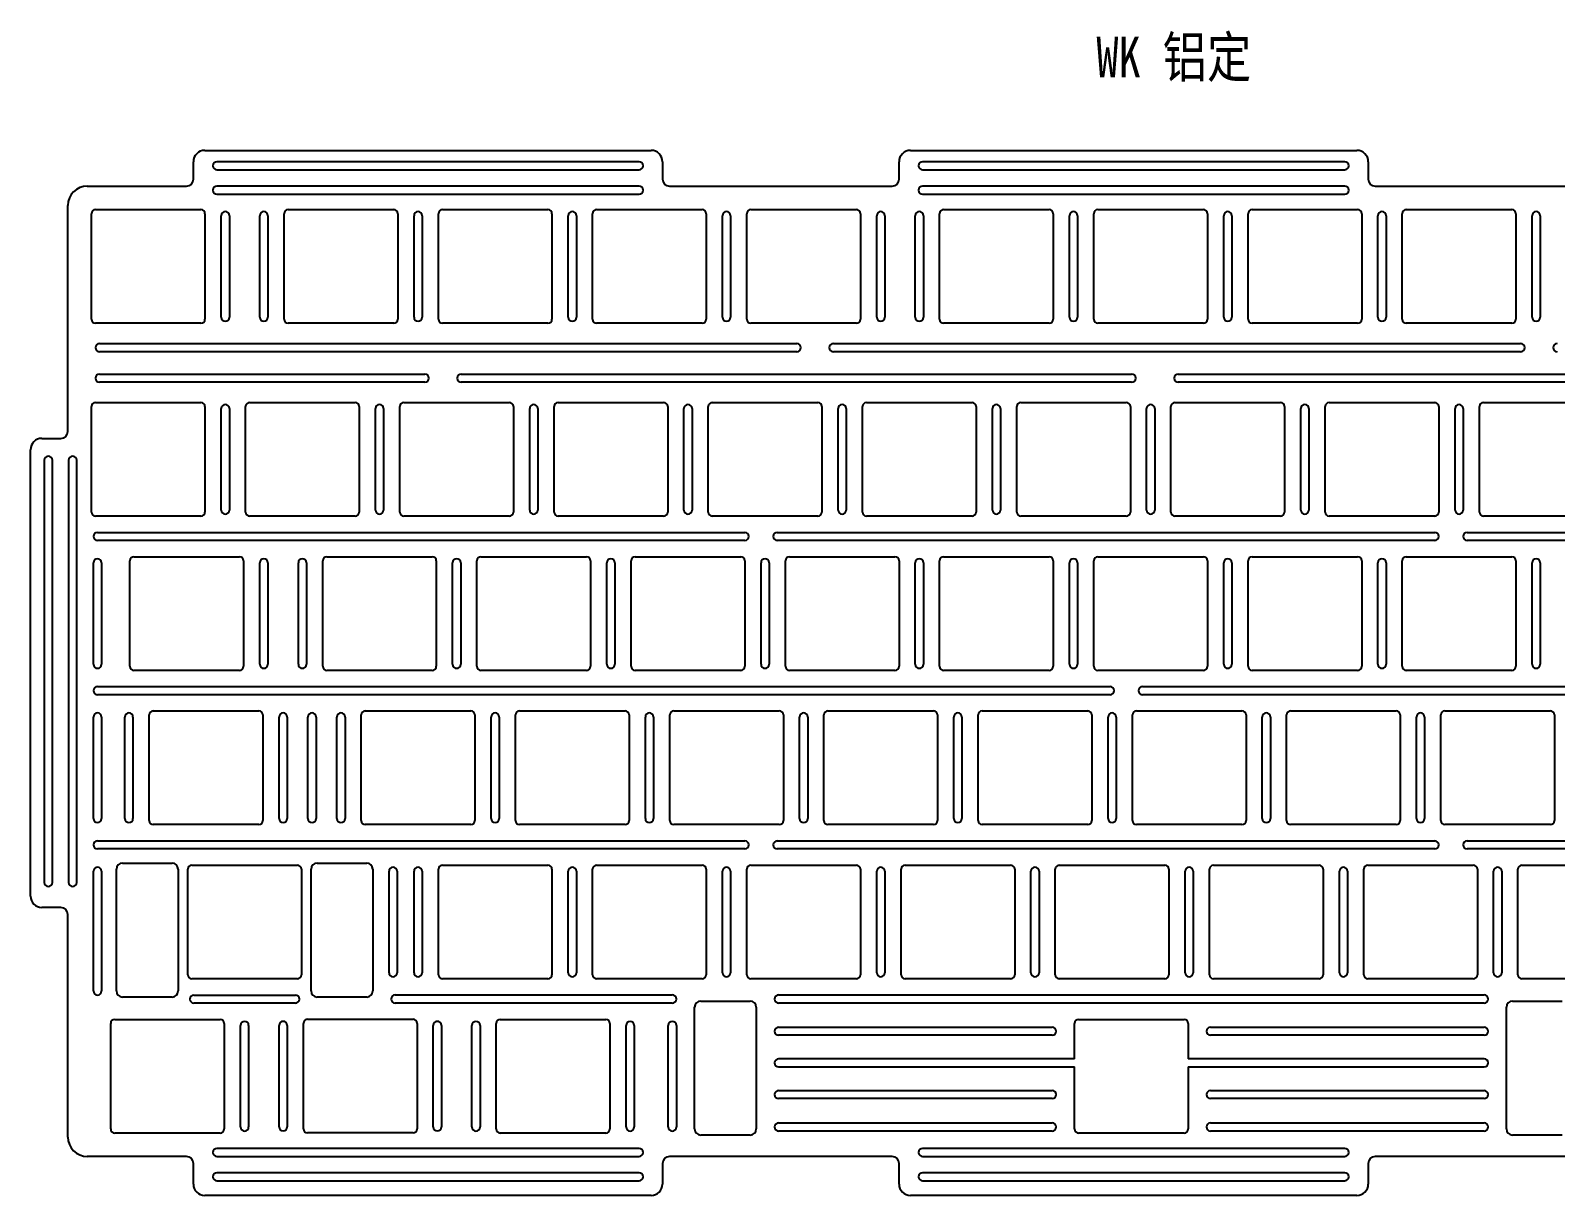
# Model space of a CAD drawing. Header units: inches. Extents: x 750 to 1517, y 67 to 386.
# Drawn here: x 750.2 to 938.1, y 242.2 to 385.7 of the extents above; entities that cross this region are included whole.
import ezdxf

# ---------------------------------------------------------------- set-up
doc = ezdxf.new("R2010")
doc.units = ezdxf.units.IN
doc.header["$LTSCALE"] = 1.21
doc.header["$MEASUREMENT"] = 0
doc.layers.get('0').update_dxf_attribs({"linetype": 'CONTINUOUS'})
doc.styles.get("Standard").update_dxf_attribs({"font": 'txt', "width": 0.8})

msp = doc.modelspace()

# ---------------------------------------------------------------- linework, layer by layer
at = {"color": 7, "linetype": 'Continuous'}
for p, q in [((771.65, 370.98), (826.65, 370.98)), ((858.59, 370.98), (913.59, 370.98)), ((770.25, 367.43), (770.25, 369.58)), ((825.15, 369.58), (773.15, 369.58)), ((773.15, 368.58), (825.15, 368.58)), ((828.05, 369.58), (828.05, 367.43)), ((857.19, 367.43), (857.19, 369.58)), ((912.09, 369.58), (860.09, 369.58)), ((860.09, 368.58), (912.09, 368.58)), ((914.99, 369.58), (914.99, 367.43)), ((757.18, 366.58), (769.4, 366.58)), ((825.15, 366.58), (773.15, 366.58)), ((828.9, 366.58), (856.34, 366.58)), ((912.09, 366.58), (860.09, 366.58)), ((915.84, 366.58), (941.28, 366.58)), ((773.15, 365.58), (825.15, 365.58)), ((860.09, 365.58), (912.09, 365.58)), ((754.78, 336.35), (754.78, 364.18)), ((757.68, 350.18), (757.68, 363.18)), ((758.18, 363.68), (771.18, 363.68)), ((771.68, 363.18), (771.68, 350.18)), ((773.68, 350.43), (773.68, 362.93)), ((774.68, 362.93), (774.68, 350.43)), ((778.43, 350.43), (778.43, 362.93)), ((779.43, 362.93), (779.43, 350.43)), ((781.43, 350.18), (781.43, 363.18)), ((781.93, 363.68), (794.93, 363.68)), ((795.43, 363.18), (795.43, 350.18)), ((797.43, 350.43), (797.43, 362.93)), ((798.43, 362.93), (798.43, 350.43)), ((800.43, 350.18), (800.43, 363.18)), ((800.93, 363.68), (813.93, 363.68)), ((814.43, 363.18), (814.43, 350.18)), ((816.43, 350.43), (816.43, 362.93)), ((817.43, 362.93), (817.43, 350.43)), ((819.43, 350.18), (819.43, 363.18)), ((819.93, 363.68), (832.93, 363.68)), ((833.43, 363.18), (833.43, 350.18)), ((835.43, 350.43), (835.43, 362.93)), ((836.43, 362.93), (836.43, 350.43)), ((838.43, 350.18), (838.43, 363.18)), ((838.93, 363.68), (851.93, 363.68)), ((852.43, 363.18), (852.43, 350.18)), ((854.43, 350.43), (854.43, 362.93)), ((855.43, 362.93), (855.43, 350.43)), ((859.19, 350.43), (859.19, 362.93)), ((860.19, 362.93), (860.19, 350.43)), ((862.18, 350.18), (862.18, 363.18)), ((862.68, 363.68), (875.68, 363.68)), ((876.18, 363.18), (876.18, 350.18)), ((878.18, 350.43), (878.18, 362.93)), ((879.18, 362.93), (879.18, 350.43)), ((881.18, 350.18), (881.18, 363.18)), ((881.68, 363.68), (894.68, 363.68)), ((895.18, 363.18), (895.18, 350.18)), ((897.18, 350.43), (897.18, 362.93)), ((898.18, 362.93), (898.18, 350.43)), ((900.18, 350.18), (900.18, 363.18)), ((900.68, 363.68), (913.68, 363.68)), ((914.18, 363.18), (914.18, 350.18)), ((916.18, 350.43), (916.18, 362.93)), ((917.18, 362.93), (917.18, 350.43)), ((919.18, 350.18), (919.18, 363.18)), ((919.68, 363.68), (932.68, 363.68)), ((933.18, 363.18), (933.18, 350.18)), ((935.18, 350.43), (935.18, 362.93)), ((936.18, 362.93), (936.18, 350.43)), ((771.18, 349.68), (758.18, 349.68)), ((794.93, 349.68), (781.93, 349.68)), ((813.93, 349.68), (800.93, 349.68)), ((832.93, 349.68), (819.93, 349.68)), ((851.93, 349.68), (838.93, 349.68)), ((875.68, 349.68), (862.68, 349.68)), ((894.68, 349.68), (881.68, 349.68)), ((913.68, 349.68), (900.68, 349.68)), ((932.68, 349.68), (919.68, 349.68)), ((758.68, 347.18), (844.59, 347.18)), ((844.59, 346.18), (758.68, 346.18)), ((849.09, 347.18), (933.76, 347.18)), ((933.76, 346.18), (849.09, 346.18)), ((758.68, 343.42), (798.76, 343.42)), ((798.76, 342.42), (758.68, 342.42)), ((803.26, 343.42), (885.84, 343.42)), ((885.84, 342.42), (803.26, 342.42)), ((891.59, 343.42), (980.43, 343.42)), ((980.43, 342.42), (891.59, 342.42)), ((757.68, 326.42), (757.68, 339.42)), ((758.18, 339.92), (771.18, 339.92)), ((771.68, 339.42), (771.68, 326.42)), ((773.68, 326.67), (773.68, 339.17)), ((774.68, 339.17), (774.68, 326.67)), ((776.68, 326.42), (776.68, 339.42)), ((777.18, 339.92), (790.18, 339.92)), ((790.68, 339.42), (790.68, 326.42)), ((792.68, 326.67), (792.68, 339.17)), ((793.68, 339.17), (793.68, 326.67)), ((795.68, 326.42), (795.68, 339.42)), ((796.18, 339.92), (809.18, 339.92)), ((809.68, 339.42), (809.68, 326.42)), ((811.68, 326.67), (811.68, 339.17)), ((812.68, 339.17), (812.68, 326.67)), ((814.68, 326.42), (814.68, 339.42)), ((815.18, 339.92), (828.18, 339.92)), ((828.68, 339.42), (828.68, 326.42)), ((830.68, 326.67), (830.68, 339.17)), ((831.68, 339.17), (831.68, 326.67)), ((833.68, 326.42), (833.68, 339.42)), ((834.18, 339.92), (847.18, 339.92)), ((847.68, 339.42), (847.68, 326.42)), ((849.68, 326.67), (849.68, 339.17)), ((850.68, 339.17), (850.68, 326.67)), ((852.68, 326.42), (852.68, 339.42)), ((853.18, 339.92), (866.18, 339.92)), ((866.68, 339.42), (866.68, 326.42)), ((868.68, 326.67), (868.68, 339.17)), ((869.68, 339.17), (869.68, 326.67)), ((871.68, 326.42), (871.68, 339.42)), ((872.18, 339.92), (885.18, 339.92)), ((885.68, 339.42), (885.68, 326.42)), ((887.68, 326.67), (887.68, 339.17)), ((888.68, 339.17), (888.68, 326.67)), ((890.68, 326.42), (890.68, 339.42)), ((891.18, 339.92), (904.18, 339.92)), ((904.68, 339.42), (904.68, 326.42)), ((906.68, 326.67), (906.68, 339.17)), ((907.68, 339.17), (907.68, 326.67)), ((909.68, 326.42), (909.68, 339.42)), ((910.18, 339.92), (923.18, 339.92)), ((923.68, 339.42), (923.68, 326.42)), ((925.68, 326.67), (925.68, 339.17)), ((926.68, 339.17), (926.68, 326.67)), ((928.68, 326.42), (928.68, 339.42)), ((929.18, 339.92), (942.18, 339.92)), ((751.58, 335.5), (753.93, 335.5)), ((750.18, 279.1), (750.18, 334.1)), ((751.88, 332.8), (751.88, 280.8)), ((752.88, 280.8), (752.88, 332.8)), ((754.88, 332.8), (754.88, 280.8)), ((755.88, 280.8), (755.88, 332.8)), ((771.18, 325.92), (758.18, 325.92)), ((790.18, 325.92), (777.18, 325.92)), ((809.18, 325.92), (796.18, 325.92)), ((828.18, 325.92), (815.18, 325.92)), ((847.18, 325.92), (834.18, 325.92)), ((866.18, 325.92), (853.18, 325.92)), ((885.18, 325.92), (872.18, 325.92)), ((904.18, 325.92), (891.18, 325.92)), ((923.18, 325.92), (910.18, 325.92)), ((942.18, 325.92), (929.18, 325.92)), ((758.43, 323.92), (838.18, 323.92)), ((842.18, 323.92), (923.18, 323.92)), ((927.18, 323.92), (1002.65, 323.92)), ((838.18, 322.92), (758.43, 322.92)), ((923.18, 322.92), (842.18, 322.92)), ((1002.65, 322.92), (927.18, 322.92)), ((757.93, 307.67), (757.93, 320.17)), ((758.93, 320.17), (758.93, 307.67)), ((762.43, 307.42), (762.43, 320.42)), ((762.93, 320.92), (775.93, 320.92)), ((776.43, 320.42), (776.43, 307.42)), ((778.43, 307.67), (778.43, 320.17)), ((779.43, 320.17), (779.43, 307.67)), ((783.18, 307.67), (783.18, 320.17)), ((784.18, 320.17), (784.18, 307.67)), ((786.18, 307.42), (786.18, 320.42)), ((786.68, 320.92), (799.68, 320.92)), ((800.18, 320.42), (800.18, 307.42)), ((802.18, 307.67), (802.18, 320.17)), ((803.18, 320.17), (803.18, 307.67)), ((805.18, 307.42), (805.18, 320.42)), ((805.68, 320.92), (818.68, 320.92)), ((819.18, 320.42), (819.18, 307.42)), ((821.18, 307.67), (821.18, 320.17)), ((822.18, 320.17), (822.18, 307.67)), ((824.18, 307.42), (824.18, 320.42)), ((824.68, 320.92), (837.68, 320.92)), ((838.18, 320.42), (838.18, 307.42)), ((840.18, 307.67), (840.18, 320.17)), ((841.18, 320.17), (841.18, 307.67)), ((843.18, 307.42), (843.18, 320.42)), ((843.68, 320.92), (856.68, 320.92)), ((857.18, 320.42), (857.18, 307.42)), ((859.18, 307.67), (859.18, 320.17)), ((860.18, 320.17), (860.18, 307.67)), ((862.18, 307.42), (862.18, 320.42)), ((862.68, 320.92), (875.68, 320.92)), ((876.18, 320.42), (876.18, 307.42)), ((878.18, 307.67), (878.18, 320.17)), ((879.18, 320.17), (879.18, 307.67)), ((881.18, 307.42), (881.18, 320.42)), ((881.68, 320.92), (894.68, 320.92)), ((895.18, 320.42), (895.18, 307.42)), ((897.18, 307.67), (897.18, 320.17)), ((898.18, 320.17), (898.18, 307.67)), ((900.18, 307.42), (900.18, 320.42)), ((900.68, 320.92), (913.68, 320.92)), ((914.18, 320.42), (914.18, 307.42)), ((916.18, 307.67), (916.18, 320.17)), ((917.18, 320.17), (917.18, 307.67)), ((919.18, 307.42), (919.18, 320.42)), ((919.68, 320.92), (932.68, 320.92)), ((933.18, 320.42), (933.18, 307.42)), ((935.18, 307.67), (935.18, 320.17)), ((936.18, 320.17), (936.18, 307.67)), ((775.93, 306.92), (762.93, 306.92)), ((799.68, 306.92), (786.68, 306.92)), ((818.68, 306.92), (805.68, 306.92)), ((837.68, 306.92), (824.68, 306.92)), ((856.68, 306.92), (843.68, 306.92)), ((875.68, 306.92), (862.68, 306.92)), ((894.68, 306.92), (881.68, 306.92)), ((913.68, 306.92), (900.68, 306.92)), ((932.68, 306.92), (919.68, 306.92)), ((758.43, 304.92), (883.18, 304.92)), ((887.18, 304.92), (1033.85, 304.92)), ((883.18, 303.92), (758.43, 303.92)), ((1033.85, 303.92), (887.18, 303.92)), ((757.93, 288.67), (757.93, 301.17)), ((758.93, 301.17), (758.93, 288.67)), ((761.81, 288.67), (761.81, 301.17)), ((762.81, 301.17), (762.81, 288.67)), ((764.81, 288.42), (764.81, 301.42)), ((765.31, 301.92), (778.31, 301.92)), ((778.81, 301.42), (778.81, 288.42)), ((780.81, 288.67), (780.81, 301.17)), ((781.81, 301.17), (781.81, 288.67)), ((784.37, 288.67), (784.37, 301.17)), ((785.37, 301.17), (785.37, 288.67)), ((787.93, 288.67), (787.93, 301.17)), ((788.93, 301.17), (788.93, 288.67)), ((790.93, 288.42), (790.93, 301.42)), ((791.43, 301.92), (804.43, 301.92)), ((804.93, 301.42), (804.93, 288.42)), ((806.93, 288.67), (806.93, 301.17)), ((807.93, 301.17), (807.93, 288.67)), ((809.93, 288.42), (809.93, 301.42)), ((810.43, 301.92), (823.43, 301.92)), ((823.93, 301.42), (823.93, 288.42)), ((825.93, 288.67), (825.93, 301.17)), ((826.93, 301.17), (826.93, 288.67)), ((828.93, 288.42), (828.93, 301.42)), ((829.43, 301.92), (842.43, 301.92)), ((842.93, 301.42), (842.93, 288.42)), ((844.93, 288.67), (844.93, 301.17)), ((845.93, 301.17), (845.93, 288.67)), ((847.93, 288.42), (847.93, 301.42)), ((848.43, 301.92), (861.43, 301.92)), ((861.93, 301.42), (861.93, 288.42)), ((863.93, 288.67), (863.93, 301.17)), ((864.93, 301.17), (864.93, 288.67)), ((866.93, 288.42), (866.93, 301.42)), ((867.43, 301.92), (880.43, 301.92)), ((880.93, 301.42), (880.93, 288.42)), ((882.93, 288.67), (882.93, 301.17)), ((883.93, 301.17), (883.93, 288.67)), ((885.93, 288.42), (885.93, 301.42)), ((886.43, 301.92), (899.43, 301.92)), ((899.93, 301.42), (899.93, 288.42)), ((901.93, 288.67), (901.93, 301.17)), ((902.93, 301.17), (902.93, 288.67)), ((904.93, 288.42), (904.93, 301.42)), ((905.43, 301.92), (918.43, 301.92)), ((918.93, 301.42), (918.93, 288.42)), ((920.93, 288.67), (920.93, 301.17)), ((921.93, 301.17), (921.93, 288.67)), ((923.93, 288.42), (923.93, 301.42)), ((924.43, 301.92), (937.43, 301.92)), ((937.93, 301.42), (937.93, 288.42)), ((778.31, 287.92), (765.31, 287.92)), ((804.43, 287.92), (791.43, 287.92)), ((823.43, 287.92), (810.43, 287.92)), ((842.43, 287.92), (829.43, 287.92)), ((861.43, 287.92), (848.43, 287.92)), ((880.43, 287.92), (867.43, 287.92)), ((899.43, 287.92), (886.43, 287.92)), ((918.43, 287.92), (905.43, 287.92)), ((937.43, 287.92), (924.43, 287.92)), ((758.43, 285.92), (838.18, 285.92)), ((842.18, 285.92), (923.18, 285.92)), ((927.18, 285.92), (1000.27, 285.92)), ((838.18, 284.92), (758.43, 284.92)), ((923.18, 284.92), (842.18, 284.92)), ((1000.27, 284.92), (927.18, 284.92)), ((757.93, 267.42), (757.93, 282.17)), ((758.93, 282.17), (758.93, 267.42)), ((760.77, 267.42), (760.77, 282.42)), ((761.52, 283.17), (767.62, 283.17)), ((768.37, 282.42), (768.37, 267.42)), ((769.56, 269.42), (769.56, 282.42)), ((770.06, 282.92), (783.06, 282.92)), ((783.56, 282.42), (783.56, 269.42)), ((784.75, 267.42), (784.75, 282.42)), ((785.5, 283.17), (791.6, 283.17)), ((792.35, 282.42), (792.35, 267.42)), ((794.35, 269.67), (794.35, 282.17)), ((795.35, 282.17), (795.35, 269.67)), ((797.43, 269.67), (797.43, 282.17)), ((798.43, 282.17), (798.43, 269.67)), ((800.43, 269.42), (800.43, 282.42)), ((800.93, 282.92), (813.93, 282.92)), ((814.43, 282.42), (814.43, 269.42)), ((816.43, 269.67), (816.43, 282.17)), ((817.43, 282.17), (817.43, 269.67)), ((819.43, 269.42), (819.43, 282.42)), ((819.93, 282.92), (832.93, 282.92)), ((833.43, 282.42), (833.43, 269.42)), ((835.43, 269.67), (835.43, 282.17)), ((836.43, 282.17), (836.43, 269.67)), ((838.43, 269.42), (838.43, 282.42)), ((838.93, 282.92), (851.93, 282.92)), ((852.43, 282.42), (852.43, 269.42)), ((854.43, 269.67), (854.43, 282.17)), ((855.43, 282.17), (855.43, 269.67)), ((857.43, 269.42), (857.43, 282.42)), ((857.93, 282.92), (870.93, 282.92)), ((871.43, 282.42), (871.43, 269.42)), ((873.43, 269.67), (873.43, 282.17)), ((874.43, 282.17), (874.43, 269.67)), ((876.43, 269.42), (876.43, 282.42)), ((876.93, 282.92), (889.93, 282.92)), ((890.43, 282.42), (890.43, 269.42)), ((892.43, 269.67), (892.43, 282.17)), ((893.43, 282.17), (893.43, 269.67)), ((895.43, 269.42), (895.43, 282.42)), ((895.93, 282.92), (908.93, 282.92)), ((909.43, 282.42), (909.43, 269.42)), ((911.43, 269.67), (911.43, 282.17)), ((912.43, 282.17), (912.43, 269.67)), ((914.43, 269.42), (914.43, 282.42)), ((914.93, 282.92), (927.93, 282.92)), ((928.43, 282.42), (928.43, 269.42)), ((930.43, 269.67), (930.43, 282.17)), ((931.43, 282.17), (931.43, 269.67)), ((933.43, 269.42), (933.43, 282.42)), ((933.93, 282.92), (946.93, 282.92)), ((753.93, 277.7), (751.58, 277.7)), ((754.78, 249.43), (754.78, 276.85)), ((783.06, 268.92), (770.06, 268.92)), ((813.93, 268.92), (800.93, 268.92)), ((832.93, 268.92), (819.93, 268.92)), ((851.93, 268.92), (838.93, 268.92)), ((870.93, 268.92), (857.93, 268.92)), ((889.93, 268.92), (876.93, 268.92)), ((908.93, 268.92), (895.93, 268.92)), ((927.93, 268.92), (914.93, 268.92)), ((946.93, 268.92), (933.93, 268.92)), ((770.31, 266.92), (782.81, 266.92)), ((795.1, 266.93), (829.25, 266.93)), ((842.35, 266.93), (929.27, 266.93)), ((767.62, 266.67), (761.52, 266.67)), ((782.81, 265.92), (770.31, 265.92)), ((791.6, 266.67), (785.5, 266.67)), ((829.25, 265.93), (795.1, 265.93)), ((832, 250.42), (832, 265.42)), ((832.75, 266.17), (838.85, 266.17)), ((839.6, 265.42), (839.6, 250.42)), ((929.27, 265.93), (842.35, 265.93)), ((932.02, 250.42), (932.02, 265.42)), ((932.77, 266.17), (938.87, 266.17)), ((760.06, 250.42), (760.06, 263.42)), ((760.56, 263.92), (773.56, 263.92)), ((774.06, 263.42), (774.06, 250.42)), ((776.06, 250.67), (776.06, 263.17)), ((777.06, 263.17), (777.06, 250.67)), ((780.81, 250.68), (780.81, 263.18)), ((781.81, 263.18), (781.81, 250.68)), ((783.81, 250.43), (783.81, 263.43)), ((784.31, 263.93), (797.31, 263.93)), ((797.81, 263.43), (797.81, 250.43)), ((799.81, 250.68), (799.81, 263.18)), ((800.81, 263.18), (800.81, 250.68)), ((804.56, 250.67), (804.56, 263.17)), ((805.56, 263.17), (805.56, 250.67)), ((807.56, 250.42), (807.56, 263.42)), ((808.06, 263.92), (821.06, 263.92)), ((821.56, 263.42), (821.56, 250.42)), ((823.56, 250.67), (823.56, 263.17)), ((824.56, 263.17), (824.56, 250.67)), ((828.75, 250.67), (828.75, 263.17)), ((829.75, 263.17), (829.75, 250.67)), ((878.81, 259.06), (878.81, 263.42)), ((879.31, 263.92), (892.31, 263.92)), ((892.81, 263.42), (892.81, 259.06)), ((842.35, 262.96), (876.06, 262.96)), ((876.06, 261.96), (842.35, 261.96)), ((895.56, 262.96), (929.27, 262.96)), ((929.27, 261.96), (895.56, 261.96)), ((878.81, 259.06), (842.35, 259.06)), ((842.35, 258.06), (878.81, 258.06)), ((878.81, 250.42), (878.81, 258.06)), ((929.27, 259.06), (892.81, 259.06)), ((892.81, 258.06), (929.27, 258.06)), ((892.81, 258.06), (892.81, 250.42)), ((842.35, 255.16), (876.06, 255.16)), ((876.06, 254.16), (842.35, 254.16)), ((895.56, 255.16), (929.26, 255.16)), ((929.26, 254.16), (895.56, 254.16)), ((773.56, 249.92), (760.56, 249.92)), ((797.31, 249.93), (784.31, 249.93)), ((821.06, 249.92), (808.06, 249.92)), ((842.35, 251.17), (876.06, 251.17)), ((876.06, 250.17), (842.35, 250.17)), ((892.31, 249.92), (879.31, 249.92)), ((895.56, 251.17), (929.27, 251.17)), ((929.27, 250.17), (895.56, 250.17)), ((825.15, 248.03), (773.15, 248.03)), ((838.85, 249.67), (832.75, 249.67)), ((912.09, 248.03), (860.09, 248.03)), ((938.87, 249.67), (932.77, 249.67)), ((769.4, 247.03), (757.18, 247.03)), ((770.25, 243.63), (770.25, 246.18)), ((773.15, 247.03), (825.15, 247.03)), ((828.05, 246.18), (828.05, 243.63)), ((856.34, 247.03), (828.9, 247.03)), ((857.19, 243.63), (857.19, 246.18)), ((860.09, 247.03), (912.09, 247.03)), ((914.99, 246.18), (914.99, 243.63)), ((941.28, 247.03), (915.84, 247.03)), ((825.15, 245.03), (773.15, 245.03)), ((912.09, 245.03), (860.09, 245.03)), ((773.15, 244.03), (825.15, 244.03)), ((860.09, 244.03), (912.09, 244.03)), ((826.65, 242.23), (771.65, 242.23)), ((913.59, 242.23), (858.59, 242.23))]:
    msp.add_line(p, q, dxfattribs=at)
for centre, radius, start, end in [((771.65, 369.58), 1.4, 90, 180), ((826.65, 369.58), 1.4, 0, 90), ((858.59, 369.58), 1.4, 90, 180), ((913.59, 369.58), 1.4, 0, 90), ((773.15, 369.08), 0.5, 90, 270), ((825.15, 369.08), 0.5, 270, 90), ((860.09, 369.08), 0.5, 90, 270), ((912.09, 369.08), 0.5, 270, 90), ((757.18, 364.18), 2.4, 90, 180), ((769.4, 367.43), 0.85, 270, 0), ((773.15, 366.08), 0.5, 90, 270), ((825.15, 366.08), 0.5, 270, 90), ((828.9, 367.43), 0.85, 180, 270), ((856.34, 367.43), 0.85, 270, 0), ((860.09, 366.08), 0.5, 90, 270), ((912.09, 366.08), 0.5, 270, 90), ((915.84, 367.43), 0.85, 180, 270), ((758.18, 363.18), 0.5, 90, 180), ((771.18, 363.18), 0.5, 0, 90), ((774.18, 362.93), 0.5, 0, 180), ((778.93, 362.93), 0.5, 0, 180), ((781.93, 363.18), 0.5, 90, 180), ((794.93, 363.18), 0.5, 0, 90), ((797.93, 362.93), 0.5, 0, 180), ((800.93, 363.18), 0.5, 90, 180), ((813.93, 363.18), 0.5, 0, 90), ((816.93, 362.93), 0.5, 0, 180), ((819.93, 363.18), 0.5, 90, 180), ((832.93, 363.18), 0.5, 0, 90), ((835.93, 362.93), 0.5, 0, 180), ((838.93, 363.18), 0.5, 90, 180), ((851.93, 363.18), 0.5, 0, 90), ((854.93, 362.93), 0.5, 0, 180), ((859.69, 362.93), 0.5, 0, 180), ((862.68, 363.18), 0.5, 90, 180), ((875.68, 363.18), 0.5, 0, 90), ((878.68, 362.93), 0.5, 0, 180), ((881.68, 363.18), 0.5, 90, 180), ((894.68, 363.18), 0.5, 0, 90), ((897.68, 362.93), 0.5, 0, 180), ((900.68, 363.18), 0.5, 90, 180), ((913.68, 363.18), 0.5, 0, 90), ((916.68, 362.93), 0.5, 0, 180), ((919.68, 363.18), 0.5, 90, 180), ((932.68, 363.18), 0.5, 0, 90), ((935.68, 362.93), 0.5, 0, 180), ((758.18, 350.18), 0.5, 180, 270), ((771.18, 350.18), 0.5, 270, 0), ((774.18, 350.43), 0.5, 180, 0), ((778.93, 350.43), 0.5, 180, 0), ((781.93, 350.18), 0.5, 180, 270), ((794.93, 350.18), 0.5, 270, 0), ((797.93, 350.43), 0.5, 180, 0), ((800.93, 350.18), 0.5, 180, 270), ((813.93, 350.18), 0.5, 270, 0), ((816.93, 350.43), 0.5, 180, 0), ((819.93, 350.18), 0.5, 180, 270), ((832.93, 350.18), 0.5, 270, 0), ((835.93, 350.43), 0.5, 180, 0), ((838.93, 350.18), 0.5, 180, 270), ((851.93, 350.18), 0.5, 270, 0), ((854.93, 350.43), 0.5, 180, 0), ((859.69, 350.43), 0.5, 180, 0), ((862.68, 350.18), 0.5, 180, 270), ((875.68, 350.18), 0.5, 270, 0), ((878.68, 350.43), 0.5, 180, 0), ((881.68, 350.18), 0.5, 180, 270), ((894.68, 350.18), 0.5, 270, 0), ((897.68, 350.43), 0.5, 180, 0), ((900.68, 350.18), 0.5, 180, 270), ((913.68, 350.18), 0.5, 270, 0), ((916.68, 350.43), 0.5, 180, 0), ((919.68, 350.18), 0.5, 180, 270), ((932.68, 350.18), 0.5, 270, 0), ((935.68, 350.43), 0.5, 180, 0), ((758.68, 346.68), 0.5, 90, 270), ((844.59, 346.68), 0.5, 270, 90), ((849.09, 346.68), 0.5, 90, 270), ((933.76, 346.68), 0.5, 270, 90), ((938.26, 346.68), 0.5, 90, 270), ((758.68, 342.92), 0.5, 90, 270), ((798.76, 342.92), 0.5, 270, 90), ((803.26, 342.92), 0.5, 90, 270), ((885.84, 342.92), 0.5, 270, 90), ((891.59, 342.92), 0.5, 90, 270), ((758.18, 339.42), 0.5, 90, 180), ((771.18, 339.42), 0.5, 0, 90), ((774.18, 339.17), 0.5, 0, 180), ((777.18, 339.42), 0.5, 90, 180), ((790.18, 339.42), 0.5, 0, 90), ((793.18, 339.17), 0.5, 0, 180), ((796.18, 339.42), 0.5, 90, 180), ((809.18, 339.42), 0.5, 0, 90), ((812.18, 339.17), 0.5, 0, 180), ((815.18, 339.42), 0.5, 90, 180), ((828.18, 339.42), 0.5, 0, 90), ((831.18, 339.17), 0.5, 0, 180), ((834.18, 339.42), 0.5, 90, 180), ((847.18, 339.42), 0.5, 0, 90), ((850.18, 339.17), 0.5, 0, 180), ((853.18, 339.42), 0.5, 90, 180), ((866.18, 339.42), 0.5, 0, 90), ((869.18, 339.17), 0.5, 0, 180), ((872.18, 339.42), 0.5, 90, 180), ((885.18, 339.42), 0.5, 0, 90), ((888.18, 339.17), 0.5, 0, 180), ((891.18, 339.42), 0.5, 90, 180), ((904.18, 339.42), 0.5, 0, 90), ((907.18, 339.17), 0.5, 0, 180), ((910.18, 339.42), 0.5, 90, 180), ((923.18, 339.42), 0.5, 0, 90), ((926.18, 339.17), 0.5, 0, 180), ((929.18, 339.42), 0.5, 90, 180), ((753.93, 336.35), 0.85, 270, 0), ((751.58, 334.1), 1.4, 90, 180), ((752.38, 332.8), 0.5, 0, 180), ((755.38, 332.8), 0.5, 0, 180), ((758.18, 326.42), 0.5, 180, 270), ((771.18, 326.42), 0.5, 270, 0), ((774.18, 326.67), 0.5, 180, 0), ((777.18, 326.42), 0.5, 180, 270), ((790.18, 326.42), 0.5, 270, 0), ((793.18, 326.67), 0.5, 180, 0), ((796.18, 326.42), 0.5, 180, 270), ((809.18, 326.42), 0.5, 270, 0), ((812.18, 326.67), 0.5, 180, 0), ((815.18, 326.42), 0.5, 180, 270), ((828.18, 326.42), 0.5, 270, 360), ((831.18, 326.67), 0.5, 180, 0), ((834.18, 326.42), 0.5, 180, 270), ((847.18, 326.42), 0.5, 270, 0), ((850.18, 326.67), 0.5, 180, 0), ((853.18, 326.42), 0.5, 180, 270), ((866.18, 326.42), 0.5, 270, 0), ((869.18, 326.67), 0.5, 180, 0), ((872.18, 326.42), 0.5, 180, 270), ((885.18, 326.42), 0.5, 270, 0), ((888.18, 326.67), 0.5, 180, 0), ((891.18, 326.42), 0.5, 180, 270), ((904.18, 326.42), 0.5, 270, 0), ((907.18, 326.67), 0.5, 180, 0), ((910.18, 326.42), 0.5, 180, 270), ((923.18, 326.42), 0.5, 270, 0), ((926.18, 326.67), 0.5, 180, 360), ((929.18, 326.42), 0.5, 180, 270), ((758.43, 323.42), 0.5, 90, 270), ((838.18, 323.42), 0.5, 270, 90), ((842.18, 323.42), 0.5, 90, 270), ((923.18, 323.42), 0.5, 270, 90), ((927.18, 323.42), 0.5, 90, 270), ((758.43, 320.17), 0.5, 0, 180), ((762.93, 320.42), 0.5, 90, 180), ((775.93, 320.42), 0.5, 0, 90), ((778.93, 320.17), 0.5, 0, 180), ((783.68, 320.17), 0.5, 0, 180), ((786.68, 320.42), 0.5, 90, 180), ((799.68, 320.42), 0.5, 0, 90), ((802.68, 320.17), 0.5, 0, 180), ((805.68, 320.42), 0.5, 90, 180), ((818.68, 320.42), 0.5, 0, 90), ((821.68, 320.17), 0.5, 0, 180), ((824.68, 320.42), 0.5, 90, 180), ((837.68, 320.42), 0.5, 0, 90), ((840.68, 320.17), 0.5, 0, 180), ((843.68, 320.42), 0.5, 90, 180), ((856.68, 320.42), 0.5, 0, 90), ((859.68, 320.17), 0.5, 0, 180), ((862.68, 320.42), 0.5, 90, 180), ((875.68, 320.42), 0.5, 0, 90), ((878.68, 320.17), 0.5, 0, 180), ((881.68, 320.42), 0.5, 90, 180), ((894.68, 320.42), 0.5, 0, 90), ((897.68, 320.17), 0.5, 0, 180), ((900.68, 320.42), 0.5, 90, 180), ((913.68, 320.42), 0.5, 0, 90), ((916.68, 320.17), 0.5, 0, 180), ((919.68, 320.42), 0.5, 90, 180), ((932.68, 320.42), 0.5, 0, 90), ((935.68, 320.17), 0.5, 0, 180), ((758.43, 307.67), 0.5, 180, 0), ((762.93, 307.42), 0.5, 180, 270), ((775.93, 307.42), 0.5, 270, 0), ((778.93, 307.67), 0.5, 180, 0), ((783.68, 307.67), 0.5, 180, 0), ((786.68, 307.42), 0.5, 180, 270), ((799.68, 307.42), 0.5, 270, 0), ((802.68, 307.67), 0.5, 180, 0), ((805.68, 307.42), 0.5, 180, 270), ((818.68, 307.42), 0.5, 270, 0), ((821.68, 307.67), 0.5, 180, 0), ((824.68, 307.42), 0.5, 180, 270), ((837.68, 307.42), 0.5, 270, 0), ((840.68, 307.67), 0.5, 180, 0), ((843.68, 307.42), 0.5, 180, 270), ((856.68, 307.42), 0.5, 270, 0), ((859.68, 307.67), 0.5, 180, 0), ((862.68, 307.42), 0.5, 180, 270), ((875.68, 307.42), 0.5, 270, 0), ((878.68, 307.67), 0.5, 180, 0), ((881.68, 307.42), 0.5, 180, 270), ((894.68, 307.42), 0.5, 270, 0), ((897.68, 307.67), 0.5, 180, 0), ((900.68, 307.42), 0.5, 180, 270), ((913.68, 307.42), 0.5, 270, 0), ((916.68, 307.67), 0.5, 180, 0), ((919.68, 307.42), 0.5, 180, 270), ((932.68, 307.42), 0.5, 270, 0), ((935.68, 307.67), 0.5, 180, 0), ((758.43, 304.42), 0.5, 90, 270), ((883.18, 304.42), 0.5, 270, 90), ((887.18, 304.42), 0.5, 90, 270), ((758.43, 301.17), 0.5, 0, 180), ((762.31, 301.17), 0.5, 0, 180), ((765.31, 301.42), 0.5, 90, 180), ((778.31, 301.42), 0.5, 0, 90), ((781.31, 301.17), 0.5, 0, 180), ((784.87, 301.17), 0.5, 0, 180), ((788.43, 301.17), 0.5, 0, 180), ((791.43, 301.42), 0.5, 90, 180), ((804.43, 301.42), 0.5, 0, 90), ((807.43, 301.17), 0.5, 0, 180), ((810.43, 301.42), 0.5, 90, 180), ((823.43, 301.42), 0.5, 0, 90), ((826.43, 301.17), 0.5, 0, 180), ((829.43, 301.42), 0.5, 90, 180), ((842.43, 301.42), 0.5, 0, 90), ((845.43, 301.17), 0.5, 0, 180), ((848.43, 301.42), 0.5, 90, 180), ((861.43, 301.42), 0.5, 0, 90), ((864.43, 301.17), 0.5, 0, 180), ((867.43, 301.42), 0.5, 90, 180), ((880.43, 301.42), 0.5, 0, 90), ((883.43, 301.17), 0.5, 0, 180), ((886.43, 301.42), 0.5, 90, 180), ((899.43, 301.42), 0.5, 0, 90), ((902.43, 301.17), 0.5, 0, 180), ((905.43, 301.42), 0.5, 90, 180), ((918.43, 301.42), 0.5, 0, 90), ((921.43, 301.17), 0.5, 0, 180), ((924.43, 301.42), 0.5, 90, 180), ((937.43, 301.42), 0.5, 0, 90), ((758.43, 288.67), 0.5, 180, 0), ((762.31, 288.67), 0.5, 180, 0), ((765.31, 288.42), 0.5, 180, 270), ((778.31, 288.42), 0.5, 270, 0), ((781.31, 288.67), 0.5, 180, 0), ((784.87, 288.67), 0.5, 180, 0), ((788.43, 288.67), 0.5, 180, 0), ((791.43, 288.42), 0.5, 180, 270), ((804.43, 288.42), 0.5, 270, 0), ((807.43, 288.67), 0.5, 180, 0), ((810.43, 288.42), 0.5, 180, 270), ((823.43, 288.42), 0.5, 270, 0), ((826.43, 288.67), 0.5, 180, 0), ((829.43, 288.42), 0.5, 180, 270), ((842.43, 288.42), 0.5, 270, 0), ((845.43, 288.67), 0.5, 180, 0), ((848.43, 288.42), 0.5, 180, 270), ((861.43, 288.42), 0.5, 270, 0), ((864.43, 288.67), 0.5, 180, 0), ((867.43, 288.42), 0.5, 180, 270), ((880.43, 288.42), 0.5, 270, 0), ((883.43, 288.67), 0.5, 180, 0), ((886.43, 288.42), 0.5, 180, 270), ((899.43, 288.42), 0.5, 270, 0), ((902.43, 288.67), 0.5, 180, 0), ((905.43, 288.42), 0.5, 180, 270), ((918.43, 288.42), 0.5, 270, 0), ((921.43, 288.67), 0.5, 180, 0), ((924.43, 288.42), 0.5, 180, 270), ((937.43, 288.42), 0.5, 270, 0), ((758.43, 285.42), 0.5, 90, 270), ((838.18, 285.42), 0.5, 270, 90), ((842.18, 285.42), 0.5, 90, 270), ((923.18, 285.42), 0.5, 270, 90), ((927.18, 285.42), 0.5, 90, 270), ((758.43, 282.17), 0.5, 0, 180), ((761.52, 282.42), 0.75, 90, 180), ((767.62, 282.42), 0.75, 0, 90), ((770.06, 282.42), 0.5, 90, 180), ((783.06, 282.42), 0.5, 0, 90), ((785.5, 282.42), 0.75, 90, 180), ((791.6, 282.42), 0.75, 0, 90), ((794.85, 282.17), 0.5, 0, 180), ((797.93, 282.17), 0.5, 0, 180), ((800.93, 282.42), 0.5, 90, 180), ((813.93, 282.42), 0.5, 0, 90), ((816.93, 282.17), 0.5, 0, 180), ((819.93, 282.42), 0.5, 90, 180), ((832.93, 282.42), 0.5, 0, 90), ((835.93, 282.17), 0.5, 0, 180), ((838.93, 282.42), 0.5, 90, 180), ((851.93, 282.42), 0.5, 0, 90), ((854.93, 282.17), 0.5, 0, 180), ((857.93, 282.42), 0.5, 90, 180), ((870.93, 282.42), 0.5, 0, 90), ((873.93, 282.17), 0.5, 0, 180), ((876.93, 282.42), 0.5, 90, 180), ((889.93, 282.42), 0.5, 0, 90), ((892.93, 282.17), 0.5, 0, 180), ((895.93, 282.42), 0.5, 90, 180), ((908.93, 282.42), 0.5, 0, 90), ((911.93, 282.17), 0.5, 0, 180), ((914.93, 282.42), 0.5, 90, 180), ((927.93, 282.42), 0.5, 0, 90), ((930.93, 282.17), 0.5, 0, 180), ((933.93, 282.42), 0.5, 90, 180), ((752.38, 280.8), 0.5, 180, 0), ((755.38, 280.8), 0.5, 180, 0), ((751.58, 279.1), 1.4, 180, 270), ((753.93, 276.85), 0.85, 0, 90), ((770.06, 269.42), 0.5, 180, 270), ((783.06, 269.42), 0.5, 270, 0), ((794.85, 269.67), 0.5, 180, 0), ((797.93, 269.67), 0.5, 180, 0), ((800.93, 269.42), 0.5, 180, 270), ((813.93, 269.42), 0.5, 270, 0), ((816.93, 269.67), 0.5, 180, 0), ((819.93, 269.42), 0.5, 180, 270), ((832.93, 269.42), 0.5, 270, 0), ((835.93, 269.67), 0.5, 180, 0), ((838.93, 269.42), 0.5, 180, 270), ((851.93, 269.42), 0.5, 270, 0), ((854.93, 269.67), 0.5, 180, 0), ((857.93, 269.42), 0.5, 180, 270), ((870.93, 269.42), 0.5, 270, 0), ((873.93, 269.67), 0.5, 180, 0), ((876.93, 269.42), 0.5, 180, 270), ((889.93, 269.42), 0.5, 270, 0), ((892.93, 269.67), 0.5, 180, 0), ((895.93, 269.42), 0.5, 180, 270), ((908.93, 269.42), 0.5, 270, 0), ((911.93, 269.67), 0.5, 180, 0), ((914.93, 269.42), 0.5, 180, 270), ((927.93, 269.42), 0.5, 270, 0), ((930.93, 269.67), 0.5, 180, 0), ((933.93, 269.42), 0.5, 180, 270), ((758.43, 267.42), 0.5, 180, 0), ((761.52, 267.42), 0.75, 180, 270), ((767.62, 267.42), 0.75, 270, 0), ((770.31, 266.42), 0.5, 90, 270), ((782.81, 266.42), 0.5, 270, 90), ((785.5, 267.42), 0.75, 180, 270), ((791.6, 267.42), 0.75, 270, 0), ((795.1, 266.43), 0.5, 90, 270), ((829.25, 266.43), 0.5, 270, 90), ((842.35, 266.43), 0.5, 90, 270), ((929.27, 266.43), 0.5, 270, 90), ((832.75, 265.42), 0.75, 90, 180), ((838.85, 265.42), 0.75, 0, 90), ((932.77, 265.42), 0.75, 90, 180), ((760.56, 263.42), 0.5, 90, 180), ((773.56, 263.42), 0.5, 0, 90), ((776.56, 263.17), 0.5, 0, 180), ((781.31, 263.18), 0.5, 0, 180), ((784.31, 263.43), 0.5, 90, 180), ((797.31, 263.43), 0.5, 0, 90), ((800.31, 263.18), 0.5, 0, 180), ((805.06, 263.17), 0.5, 0, 180), ((808.06, 263.42), 0.5, 90, 180), ((821.06, 263.42), 0.5, 0, 90), ((824.06, 263.17), 0.5, 0, 180), ((829.25, 263.17), 0.5, 0, 180), ((879.31, 263.42), 0.5, 90, 180), ((892.31, 263.42), 0.5, 0, 90), ((842.35, 262.46), 0.5, 90, 270), ((876.06, 262.46), 0.5, 270, 90), ((895.56, 262.46), 0.5, 90, 270), ((929.27, 262.46), 0.5, 270, 90), ((842.35, 258.56), 0.5, 90, 270), ((929.27, 258.56), 0.5, 270, 90), ((842.35, 254.66), 0.5, 90, 270), ((876.06, 254.66), 0.5, 270, 90), ((895.56, 254.66), 0.5, 90, 270), ((929.26, 254.66), 0.5, 270, 90), ((760.56, 250.42), 0.5, 180, 270), ((773.56, 250.42), 0.5, 270, 0), ((776.56, 250.67), 0.5, 180, 0), ((781.31, 250.68), 0.5, 180, 0), ((784.31, 250.43), 0.5, 180, 270), ((797.31, 250.43), 0.5, 270, 0), ((800.31, 250.68), 0.5, 180, 0), ((805.06, 250.67), 0.5, 180, 0), ((808.06, 250.42), 0.5, 180, 270), ((821.06, 250.42), 0.5, 270, 0), ((824.06, 250.67), 0.5, 180, 0), ((829.25, 250.67), 0.5, 180, 0), ((832.75, 250.42), 0.75, 180, 270), ((838.85, 250.42), 0.75, 270, 0), ((842.35, 250.67), 0.5, 90, 270), ((876.06, 250.67), 0.5, 270, 90), ((879.31, 250.42), 0.5, 180, 270), ((892.31, 250.42), 0.5, 270, 0), ((895.56, 250.67), 0.5, 90, 270), ((929.27, 250.67), 0.5, 270, 90), ((932.77, 250.42), 0.75, 180, 270), ((757.18, 249.43), 2.4, 180, 270), ((773.15, 247.53), 0.5, 90, 270), ((825.15, 247.53), 0.5, 270, 90), ((860.09, 247.53), 0.5, 90, 270), ((912.09, 247.53), 0.5, 270, 90), ((769.4, 246.18), 0.85, 0, 90), ((828.9, 246.18), 0.85, 90, 180), ((856.34, 246.18), 0.85, 0, 90), ((915.84, 246.18), 0.85, 90, 180), ((773.15, 244.53), 0.5, 90, 270), ((825.15, 244.53), 0.5, 270, 90), ((860.09, 244.53), 0.5, 90, 270), ((912.09, 244.53), 0.5, 270, 90), ((771.65, 243.63), 1.4, 180, 270), ((826.65, 243.63), 1.4, 270, 0), ((858.59, 243.63), 1.4, 180, 270), ((913.59, 243.63), 1.4, 270, 0)]:
    msp.add_arc(centre, radius, start, end, dxfattribs=at)

# ---------------------------------------------------------------- texts
at = {"insert": (881.5, 384.97), "char_height": 5, "width": 46.8213, "attachment_point": 1}
msp.add_mtext('{\\fNSimSun|b0|i0|c134|p49;WK 铝定}', dxfattribs=at)

doc.saveas('drawing.dxf')
